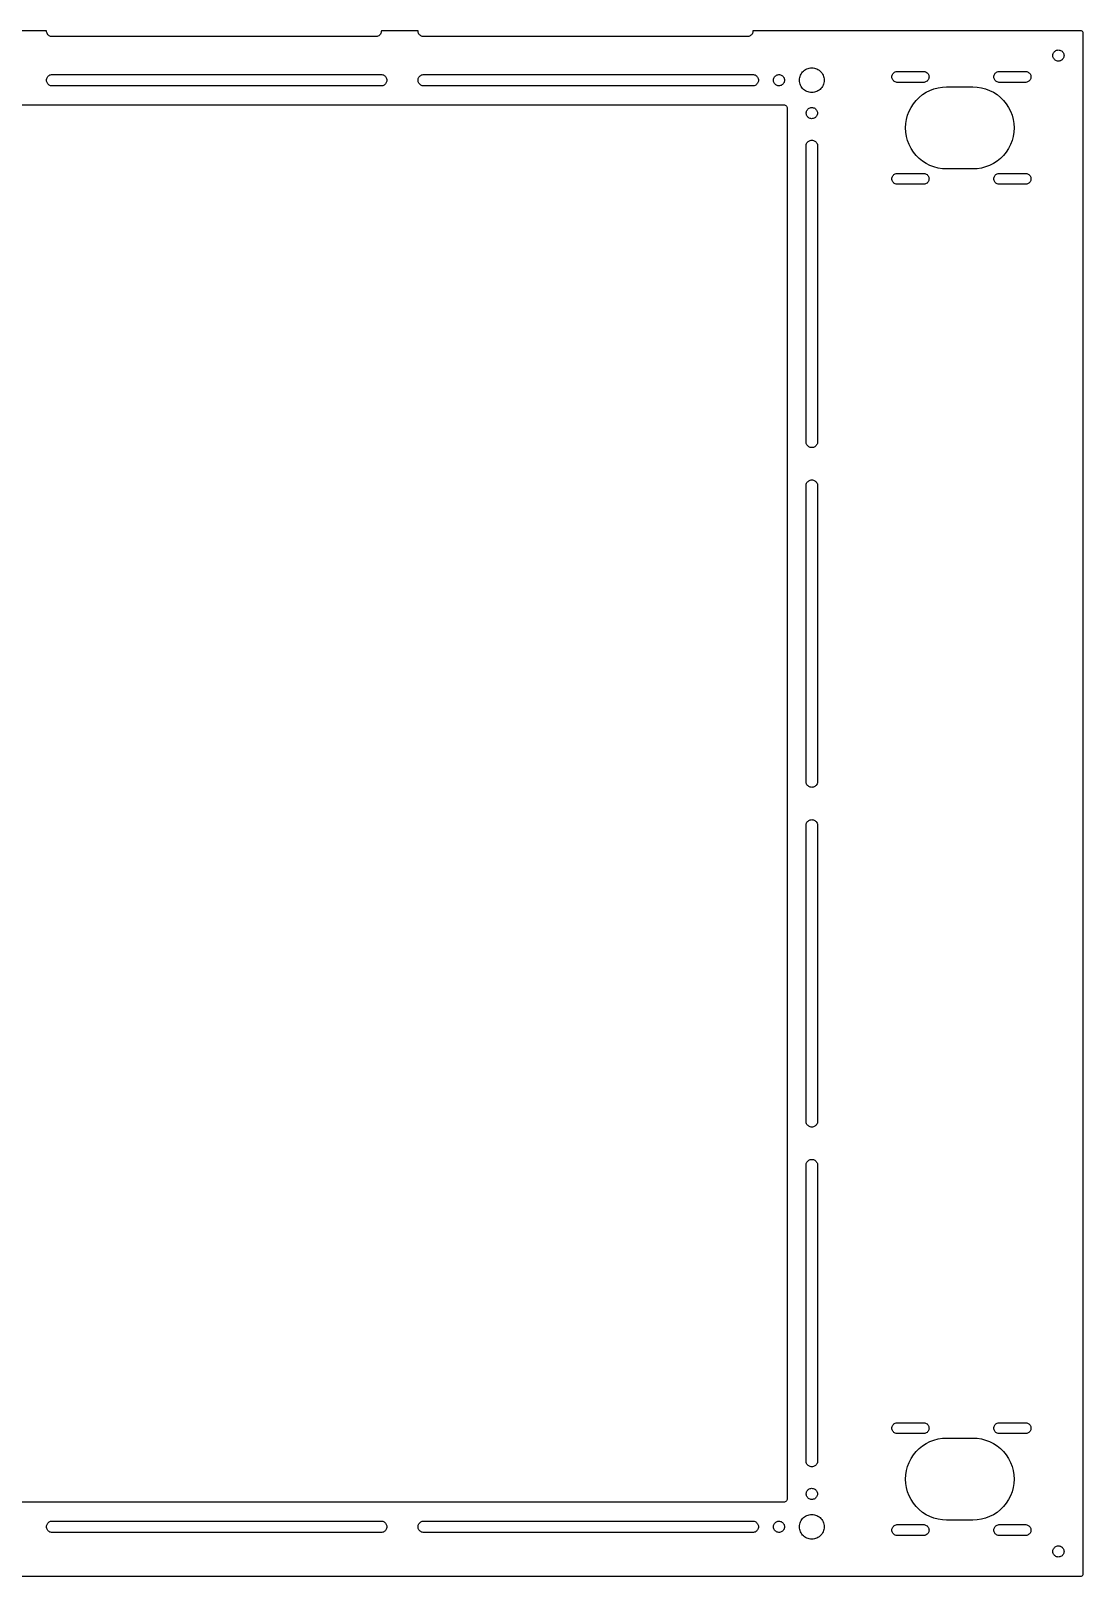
# Model space of a CAD drawing. Header units: metres. Extents: x -320 to 320, y -235 to 235.
# Drawn here: x 0 to 320, y -235 to 235 of the extents above; entities that cross this region are included whole.
import ezdxf

# ---------------------------------------------------------------- set-up
doc = ezdxf.new("R2010")
doc.units = ezdxf.units.M

msp = doc.modelspace()

# ---------------------------------------------------------------- linework, layer by layer
for p, q in [((4.75, 235), (-6.41666, 235)), ((4.76781, 234.751), (4.75, 235)), ((106.583, 235), (106.566, 234.751)), ((117.75, 235), (106.583, 235)), ((117.768, 234.751), (117.75, 235)), ((219.583, 235), (219.566, 234.751)), ((319.5, 235), (219.583, 235)), ((319.691, 234.962), (319.5, 235)), ((4.82088, 234.507), (4.76781, 234.751)), ((4.90814, 234.273), (4.82088, 234.507)), ((5.0278, 234.054), (4.90814, 234.273)), ((5.17743, 233.854), (5.0278, 234.054)), ((5.35399, 233.677), (5.17743, 233.854)), ((5.55386, 233.528), (5.35399, 233.677)), ((5.77301, 233.408), (5.55386, 233.528)), ((6.00696, 233.321), (5.77301, 233.408)), ((6.25095, 233.268), (6.00696, 233.321)), ((6.5, 233.25), (6.25095, 233.268)), ((104.833, 233.25), (6.5, 233.25)), ((105.082, 233.268), (104.833, 233.25)), ((105.326, 233.321), (105.082, 233.268)), ((105.56, 233.408), (105.326, 233.321)), ((105.779, 233.528), (105.56, 233.408)), ((105.979, 233.677), (105.779, 233.528)), ((106.156, 233.854), (105.979, 233.677)), ((106.306, 234.054), (106.156, 233.854)), ((106.425, 234.273), (106.306, 234.054)), ((106.512, 234.507), (106.425, 234.273)), ((106.566, 234.751), (106.512, 234.507)), ((117.821, 234.507), (117.768, 234.751)), ((117.908, 234.273), (117.821, 234.507)), ((118.028, 234.054), (117.908, 234.273)), ((118.177, 233.854), (118.028, 234.054)), ((118.354, 233.677), (118.177, 233.854)), ((118.554, 233.528), (118.354, 233.677)), ((118.773, 233.408), (118.554, 233.528)), ((119.007, 233.321), (118.773, 233.408)), ((119.251, 233.268), (119.007, 233.321)), ((119.5, 233.25), (119.251, 233.268)), ((217.833, 233.25), (119.5, 233.25)), ((218.082, 233.268), (217.833, 233.25)), ((218.326, 233.321), (218.082, 233.268)), ((218.56, 233.408), (218.326, 233.321)), ((218.779, 233.528), (218.56, 233.408)), ((218.979, 233.677), (218.779, 233.528)), ((219.156, 233.854), (218.979, 233.677)), ((219.306, 234.054), (219.156, 233.854)), ((219.425, 234.273), (219.306, 234.054)), ((219.512, 234.507), (219.425, 234.273)), ((219.566, 234.751), (219.512, 234.507)), ((319.854, 234.854), (319.691, 234.962)), ((319.962, 234.691), (319.854, 234.854)), ((320, 234.5), (319.962, 234.691)), ((320, -234.5), (320, 234.5)), ((310.805, 227.624), (310.841, 227.87)), ((310.805, 227.376), (310.805, 227.624)), ((310.841, 227.13), (310.805, 227.376)), ((310.841, 227.87), (310.912, 228.107)), ((310.912, 226.893), (310.841, 227.13)), ((310.912, 228.107), (311.018, 228.332)), ((311.018, 226.668), (310.912, 226.893)), ((311.018, 228.332), (311.154, 228.539)), ((311.154, 226.461), (311.018, 226.668)), ((311.154, 228.539), (311.32, 228.724)), ((311.32, 226.276), (311.154, 226.461)), ((311.32, 228.724), (311.511, 228.883)), ((311.511, 226.117), (311.32, 226.276)), ((311.511, 228.883), (311.723, 229.012)), ((311.723, 225.988), (311.511, 226.117)), ((311.723, 229.012), (311.951, 229.109)), ((311.951, 225.891), (311.723, 225.988)), ((311.951, 229.109), (312.191, 229.172)), ((312.191, 225.828), (311.951, 225.891)), ((312.191, 229.172), (312.438, 229.199)), ((312.438, 225.801), (312.191, 225.828)), ((312.438, 229.199), (312.686, 229.19)), ((312.686, 225.81), (312.438, 225.801)), ((312.686, 229.19), (312.93, 229.145)), ((312.93, 225.855), (312.686, 225.81)), ((312.93, 229.145), (313.165, 229.065)), ((313.165, 225.935), (312.93, 225.855)), ((313.165, 229.065), (313.386, 228.951)), ((313.386, 226.049), (313.165, 225.935)), ((313.386, 228.951), (313.587, 228.807)), ((313.587, 226.193), (313.386, 226.049)), ((313.587, 228.807), (313.766, 228.634)), ((313.766, 226.366), (313.587, 226.193)), ((313.766, 228.634), (313.918, 228.438)), ((313.918, 226.562), (313.766, 226.366)), ((313.918, 228.438), (314.039, 228.222)), ((314.039, 226.778), (313.918, 226.562)), ((314.039, 228.222), (314.128, 227.99)), ((314.128, 227.01), (314.039, 226.778)), ((314.128, 227.99), (314.182, 227.748)), ((314.182, 227.252), (314.128, 227.01)), ((314.182, 227.748), (314.2, 227.5)), ((314.2, 227.5), (314.182, 227.252)), ((4.90814, 220.727), (5.0278, 220.946)), ((5.0278, 220.946), (5.17743, 221.146)), ((5.17743, 221.146), (5.35399, 221.323)), ((5.35399, 221.323), (5.55386, 221.472)), ((5.55386, 221.472), (5.77301, 221.592)), ((5.77301, 221.592), (6.00696, 221.679)), ((6.00696, 221.679), (6.25095, 221.732)), ((6.25095, 221.732), (6.5, 221.75)), ((6.5, 221.75), (106.5, 221.75)), ((106.5, 221.75), (106.749, 221.732)), ((106.749, 221.732), (106.993, 221.679)), ((106.993, 221.679), (107.227, 221.592)), ((107.227, 221.592), (107.446, 221.472)), ((107.446, 221.472), (107.646, 221.323)), ((107.646, 221.323), (107.823, 221.146)), ((107.823, 221.146), (107.972, 220.946)), ((107.972, 220.946), (108.092, 220.727)), ((117.908, 220.727), (118.028, 220.946)), ((118.028, 220.946), (118.177, 221.146)), ((118.177, 221.146), (118.354, 221.323)), ((118.354, 221.323), (118.554, 221.472)), ((118.554, 221.472), (118.773, 221.592)), ((118.773, 221.592), (119.007, 221.679)), ((119.007, 221.679), (119.251, 221.732)), ((119.251, 221.732), (119.5, 221.75)), ((119.5, 221.75), (219.5, 221.75)), ((219.5, 221.75), (219.749, 221.732)), ((219.749, 221.732), (219.993, 221.679)), ((219.993, 221.679), (220.227, 221.592)), ((220.227, 221.592), (220.446, 221.472)), ((220.446, 221.472), (220.646, 221.323)), ((220.646, 221.323), (220.823, 221.146)), ((220.823, 221.146), (220.972, 220.946)), ((220.972, 220.946), (221.092, 220.727)), ((226.018, 220.832), (226.154, 221.039)), ((226.154, 221.039), (226.32, 221.224)), ((226.32, 221.224), (226.511, 221.383)), ((226.511, 221.383), (226.723, 221.512)), ((226.723, 221.512), (226.951, 221.609)), ((226.951, 221.609), (227.191, 221.672)), ((227.191, 221.672), (227.438, 221.699)), ((227.438, 221.699), (227.686, 221.69)), ((227.686, 221.69), (227.93, 221.645)), ((227.93, 221.645), (228.165, 221.565)), ((228.165, 221.565), (228.386, 221.451)), ((228.386, 221.451), (228.587, 221.307)), ((228.587, 221.307), (228.766, 221.134)), ((228.766, 221.134), (228.918, 220.938)), ((228.918, 220.938), (229.039, 220.722)), ((233.832, 220.78), (233.934, 221.159)), ((233.934, 221.159), (234.074, 221.525)), ((234.074, 221.525), (234.252, 221.875)), ((234.252, 221.875), (234.466, 222.204)), ((234.466, 222.204), (234.713, 222.509)), ((234.713, 222.509), (234.991, 222.787)), ((234.991, 222.787), (235.296, 223.034)), ((235.296, 223.034), (235.625, 223.248)), ((235.625, 223.248), (235.975, 223.426)), ((235.975, 223.426), (236.341, 223.566)), ((236.341, 223.566), (236.72, 223.668)), ((236.72, 223.668), (237.108, 223.729)), ((237.108, 223.729), (237.5, 223.75)), ((237.5, 223.75), (237.892, 223.729)), ((237.892, 223.729), (238.28, 223.668)), ((238.28, 223.668), (238.659, 223.566)), ((238.659, 223.566), (239.025, 223.426)), ((239.025, 223.426), (239.375, 223.248)), ((239.375, 223.248), (239.704, 223.034)), ((239.704, 223.034), (240.009, 222.787)), ((240.009, 222.787), (240.287, 222.509)), ((240.287, 222.509), (240.534, 222.204)), ((240.534, 222.204), (240.748, 221.875)), ((240.748, 221.875), (240.926, 221.525)), ((240.926, 221.525), (241.066, 221.159)), ((241.066, 221.159), (241.168, 220.78)), ((261.85, 221), (261.868, 221.246)), ((261.868, 220.754), (261.85, 221)), ((261.868, 221.246), (261.923, 221.486)), ((261.923, 221.486), (262.013, 221.716)), ((262.013, 221.716), (262.137, 221.929)), ((262.137, 221.929), (262.29, 222.122)), ((262.29, 222.122), (262.471, 222.29)), ((262.471, 222.29), (262.675, 222.429)), ((262.675, 222.429), (262.897, 222.536)), ((262.897, 222.536), (263.133, 222.609)), ((263.133, 222.609), (263.377, 222.645)), ((263.377, 222.645), (271.623, 222.645)), ((271.623, 222.645), (271.867, 222.609)), ((271.867, 222.609), (272.103, 222.536)), ((272.103, 222.536), (272.325, 222.429)), ((272.325, 222.429), (272.529, 222.29)), ((272.529, 222.29), (272.71, 222.122)), ((272.71, 222.122), (272.863, 221.929)), ((272.863, 221.929), (272.987, 221.716)), ((272.987, 221.716), (273.077, 221.486)), ((273.077, 221.486), (273.132, 221.246)), ((273.132, 221.246), (273.15, 221)), ((273.15, 221), (273.132, 220.754)), ((292.85, 221), (292.868, 221.246)), ((292.868, 220.754), (292.85, 221)), ((292.868, 221.246), (292.923, 221.486)), ((292.923, 221.486), (293.013, 221.716)), ((293.013, 221.716), (293.137, 221.929)), ((293.137, 221.929), (293.29, 222.122)), ((293.29, 222.122), (293.471, 222.29)), ((293.471, 222.29), (293.675, 222.429)), ((293.675, 222.429), (293.897, 222.536)), ((293.897, 222.536), (294.133, 222.609)), ((294.133, 222.609), (294.377, 222.645)), ((294.377, 222.645), (302.623, 222.645)), ((302.623, 222.645), (302.867, 222.609)), ((302.867, 222.609), (303.103, 222.536)), ((303.103, 222.536), (303.325, 222.429)), ((303.325, 222.429), (303.529, 222.29)), ((303.529, 222.29), (303.71, 222.122)), ((303.71, 222.122), (303.863, 221.929)), ((303.863, 221.929), (303.987, 221.716)), ((303.987, 221.716), (304.077, 221.486)), ((304.077, 221.486), (304.132, 221.246)), ((304.132, 221.246), (304.15, 221)), ((304.15, 221), (304.132, 220.754)), ((4.75, 220), (4.76781, 220.249)), ((4.76781, 219.751), (4.75, 220)), ((4.76781, 220.249), (4.82088, 220.493)), ((4.82088, 219.507), (4.76781, 219.751)), ((4.82088, 220.493), (4.90814, 220.727)), ((4.90814, 219.273), (4.82088, 219.507)), ((5.0278, 219.054), (4.90814, 219.273)), ((5.17743, 218.854), (5.0278, 219.054)), ((5.35399, 218.677), (5.17743, 218.854)), ((5.55386, 218.528), (5.35399, 218.677)), ((5.77301, 218.408), (5.55386, 218.528)), ((6.00696, 218.321), (5.77301, 218.408)), ((6.25095, 218.268), (6.00696, 218.321)), ((6.5, 218.25), (6.25095, 218.268)), ((106.5, 218.25), (6.5, 218.25)), ((106.749, 218.268), (106.5, 218.25)), ((106.993, 218.321), (106.749, 218.268)), ((107.227, 218.408), (106.993, 218.321)), ((107.446, 218.528), (107.227, 218.408)), ((107.646, 218.677), (107.446, 218.528)), ((107.823, 218.854), (107.646, 218.677)), ((107.972, 219.054), (107.823, 218.854)), ((108.092, 219.273), (107.972, 219.054)), ((108.092, 220.727), (108.179, 220.493)), ((108.179, 219.507), (108.092, 219.273)), ((108.179, 220.493), (108.232, 220.249)), ((108.232, 219.751), (108.179, 219.507)), ((108.232, 220.249), (108.25, 220)), ((108.25, 220), (108.232, 219.751)), ((117.75, 220), (117.768, 220.249)), ((117.768, 219.751), (117.75, 220)), ((117.768, 220.249), (117.821, 220.493)), ((117.821, 219.507), (117.768, 219.751)), ((117.821, 220.493), (117.908, 220.727)), ((117.908, 219.273), (117.821, 219.507)), ((118.028, 219.054), (117.908, 219.273)), ((118.177, 218.854), (118.028, 219.054)), ((118.354, 218.677), (118.177, 218.854)), ((118.554, 218.528), (118.354, 218.677)), ((118.773, 218.408), (118.554, 218.528)), ((119.007, 218.321), (118.773, 218.408)), ((119.251, 218.268), (119.007, 218.321)), ((119.5, 218.25), (119.251, 218.268)), ((219.5, 218.25), (119.5, 218.25)), ((219.749, 218.268), (219.5, 218.25)), ((219.993, 218.321), (219.749, 218.268)), ((220.227, 218.408), (219.993, 218.321)), ((220.446, 218.528), (220.227, 218.408)), ((220.646, 218.677), (220.446, 218.528)), ((220.823, 218.854), (220.646, 218.677)), ((220.972, 219.054), (220.823, 218.854)), ((221.092, 219.273), (220.972, 219.054)), ((221.092, 220.727), (221.179, 220.493)), ((221.179, 219.507), (221.092, 219.273)), ((221.179, 220.493), (221.232, 220.249)), ((221.232, 219.751), (221.179, 219.507)), ((221.232, 220.249), (221.25, 220)), ((221.25, 220), (221.232, 219.751)), ((225.805, 220.124), (225.841, 220.37)), ((225.805, 219.876), (225.805, 220.124)), ((225.841, 219.63), (225.805, 219.876)), ((225.841, 220.37), (225.912, 220.607)), ((225.912, 219.393), (225.841, 219.63)), ((225.912, 220.607), (226.018, 220.832)), ((226.018, 219.168), (225.912, 219.393)), ((226.154, 218.961), (226.018, 219.168)), ((226.32, 218.776), (226.154, 218.961)), ((226.511, 218.617), (226.32, 218.776)), ((226.723, 218.488), (226.511, 218.617)), ((226.951, 218.391), (226.723, 218.488)), ((227.191, 218.328), (226.951, 218.391)), ((227.438, 218.301), (227.191, 218.328)), ((227.686, 218.31), (227.438, 218.301)), ((227.93, 218.355), (227.686, 218.31)), ((228.165, 218.435), (227.93, 218.355)), ((228.386, 218.549), (228.165, 218.435)), ((228.587, 218.693), (228.386, 218.549)), ((228.766, 218.866), (228.587, 218.693)), ((228.918, 219.062), (228.766, 218.866)), ((229.039, 219.278), (228.918, 219.062)), ((229.039, 220.722), (229.128, 220.49)), ((229.128, 219.51), (229.039, 219.278)), ((229.128, 220.49), (229.182, 220.248)), ((229.182, 219.752), (229.128, 219.51)), ((229.182, 220.248), (229.2, 220)), ((229.2, 220), (229.182, 219.752)), ((233.75, 220), (233.771, 220.392)), ((233.771, 219.608), (233.75, 220)), ((233.771, 220.392), (233.832, 220.78)), ((233.832, 219.22), (233.771, 219.608)), ((233.934, 218.841), (233.832, 219.22)), ((234.074, 218.475), (233.934, 218.841)), ((234.252, 218.125), (234.074, 218.475)), ((234.466, 217.796), (234.252, 218.125)), ((234.713, 217.491), (234.466, 217.796)), ((234.991, 217.213), (234.713, 217.491)), ((235.296, 216.966), (234.991, 217.213)), ((235.625, 216.752), (235.296, 216.966)), ((235.975, 216.574), (235.625, 216.752)), ((236.341, 216.434), (235.975, 216.574)), ((236.72, 216.332), (236.341, 216.434)), ((237.108, 216.271), (236.72, 216.332)), ((237.5, 216.25), (237.108, 216.271)), ((237.892, 216.271), (237.5, 216.25)), ((238.28, 216.332), (237.892, 216.271)), ((238.659, 216.434), (238.28, 216.332)), ((239.025, 216.574), (238.659, 216.434)), ((239.375, 216.752), (239.025, 216.574)), ((239.704, 216.966), (239.375, 216.752)), ((240.009, 217.213), (239.704, 216.966)), ((240.287, 217.491), (240.009, 217.213)), ((240.534, 217.796), (240.287, 217.491)), ((240.748, 218.125), (240.534, 217.796)), ((240.926, 218.475), (240.748, 218.125)), ((241.066, 218.841), (240.926, 218.475)), ((241.168, 219.22), (241.066, 218.841)), ((241.168, 220.78), (241.229, 220.392)), ((241.229, 219.608), (241.168, 219.22)), ((241.229, 220.392), (241.25, 220)), ((241.25, 220), (241.229, 219.608)), ((261.923, 220.514), (261.868, 220.754)), ((262.013, 220.284), (261.923, 220.514)), ((262.137, 220.071), (262.013, 220.284)), ((262.29, 219.878), (262.137, 220.071)), ((262.471, 219.71), (262.29, 219.878)), ((262.675, 219.571), (262.471, 219.71)), ((262.897, 219.464), (262.675, 219.571)), ((263.133, 219.391), (262.897, 219.464)), ((263.377, 219.355), (263.133, 219.391)), ((271.623, 219.355), (263.377, 219.355)), ((271.153, 215.613), (272.25, 216.325)), ((271.867, 219.391), (271.623, 219.355)), ((272.103, 219.464), (271.867, 219.391)), ((272.325, 219.571), (272.103, 219.464)), ((272.25, 216.325), (273.416, 216.919)), ((272.529, 219.71), (272.325, 219.571)), ((272.71, 219.878), (272.529, 219.71)), ((272.863, 220.071), (272.71, 219.878)), ((272.987, 220.284), (272.863, 220.071)), ((273.077, 220.514), (272.987, 220.284)), ((273.132, 220.754), (273.077, 220.514)), ((273.416, 216.919), (274.637, 217.388)), ((274.637, 217.388), (275.901, 217.727)), ((275.901, 217.727), (277.193, 217.932)), ((277.193, 217.932), (278.5, 218)), ((278.5, 218), (286.5, 218)), ((286.5, 218), (287.807, 217.932)), ((287.807, 217.932), (289.099, 217.727)), ((289.099, 217.727), (290.363, 217.388)), ((290.363, 217.388), (291.584, 216.919)), ((291.584, 216.919), (292.75, 216.325)), ((292.75, 216.325), (293.847, 215.613)), ((292.923, 220.514), (292.868, 220.754)), ((293.013, 220.284), (292.923, 220.514)), ((293.137, 220.071), (293.013, 220.284)), ((293.29, 219.878), (293.137, 220.071)), ((293.471, 219.71), (293.29, 219.878)), ((293.675, 219.571), (293.471, 219.71)), ((293.897, 219.464), (293.675, 219.571)), ((294.133, 219.391), (293.897, 219.464)), ((294.377, 219.355), (294.133, 219.391)), ((302.623, 219.355), (294.377, 219.355)), ((302.867, 219.391), (302.623, 219.355)), ((303.103, 219.464), (302.867, 219.391)), ((303.325, 219.571), (303.103, 219.464)), ((303.529, 219.71), (303.325, 219.571)), ((303.71, 219.878), (303.529, 219.71)), ((303.863, 220.071), (303.71, 219.878)), ((303.987, 220.284), (303.863, 220.071)), ((304.077, 220.514), (303.987, 220.284)), ((304.132, 220.754), (304.077, 220.514)), ((-229, 212.5), (229, 212.5)), ((229, 212.5), (229.223, 212.475)), ((229.223, 212.475), (229.434, 212.401)), ((229.434, 212.401), (229.623, 212.282)), ((229.623, 212.282), (229.782, 212.123)), ((229.782, 212.123), (229.901, 211.934)), ((229.901, 211.934), (229.975, 211.723)), ((229.975, 211.723), (230, 211.5)), ((230, 211.5), (230, -211.5)), ((236.511, 211.383), (236.723, 211.512)), ((236.723, 211.512), (236.951, 211.609)), ((236.951, 211.609), (237.191, 211.672)), ((237.191, 211.672), (237.438, 211.699)), ((237.438, 211.699), (237.686, 211.69)), ((237.686, 211.69), (237.93, 211.645)), ((237.93, 211.645), (238.165, 211.565)), ((238.165, 211.565), (238.386, 211.451)), ((267.081, 210.584), (267.675, 211.75)), ((267.675, 211.75), (268.387, 212.847)), ((268.387, 212.847), (269.211, 213.864)), ((269.211, 213.864), (270.136, 214.789)), ((270.136, 214.789), (271.153, 215.613)), ((293.847, 215.613), (294.864, 214.789)), ((294.864, 214.789), (295.789, 213.864)), ((295.789, 213.864), (296.613, 212.847)), ((296.613, 212.847), (297.325, 211.75)), ((297.325, 211.75), (297.919, 210.584)), ((235.805, 210.124), (235.841, 210.37)), ((235.805, 209.876), (235.805, 210.124)), ((235.841, 209.63), (235.805, 209.876)), ((235.841, 210.37), (235.912, 210.607)), ((235.912, 209.393), (235.841, 209.63)), ((235.912, 210.607), (236.018, 210.832)), ((236.018, 209.168), (235.912, 209.393)), ((236.018, 210.832), (236.154, 211.039)), ((236.154, 208.961), (236.018, 209.168)), ((236.154, 211.039), (236.32, 211.224)), ((236.32, 208.776), (236.154, 208.961)), ((236.32, 211.224), (236.511, 211.383)), ((236.511, 208.617), (236.32, 208.776)), ((236.723, 208.488), (236.511, 208.617)), ((236.951, 208.391), (236.723, 208.488)), ((237.191, 208.328), (236.951, 208.391)), ((237.438, 208.301), (237.191, 208.328)), ((237.686, 208.31), (237.438, 208.301)), ((237.93, 208.355), (237.686, 208.31)), ((238.165, 208.435), (237.93, 208.355)), ((238.386, 208.549), (238.165, 208.435)), ((238.386, 211.451), (238.587, 211.307)), ((238.587, 208.693), (238.386, 208.549)), ((238.587, 211.307), (238.766, 211.134)), ((238.766, 208.866), (238.587, 208.693)), ((238.766, 211.134), (238.918, 210.938)), ((238.918, 209.062), (238.766, 208.866)), ((238.918, 210.938), (239.039, 210.722)), ((239.039, 209.278), (238.918, 209.062)), ((239.039, 210.722), (239.128, 210.49)), ((239.128, 209.51), (239.039, 209.278)), ((239.128, 210.49), (239.182, 210.248)), ((239.182, 209.752), (239.128, 209.51)), ((239.182, 210.248), (239.2, 210)), ((239.2, 210), (239.182, 209.752)), ((266, 205.5), (266.068, 206.807)), ((266.068, 206.807), (266.273, 208.099)), ((266.273, 208.099), (266.612, 209.363)), ((266.612, 209.363), (267.081, 210.584)), ((297.919, 210.584), (298.388, 209.363)), ((298.388, 209.363), (298.727, 208.099)), ((298.727, 208.099), (298.932, 206.807)), ((298.932, 206.807), (299, 205.5)), ((266.068, 204.193), (266, 205.5)), ((266.273, 202.901), (266.068, 204.193)), ((266.612, 201.637), (266.273, 202.901)), ((298.727, 202.901), (298.388, 201.637)), ((298.932, 204.193), (298.727, 202.901)), ((299, 205.5), (298.932, 204.193)), ((235.75, 200), (235.768, 200.249)), ((235.75, 110), (235.75, 200)), ((235.768, 200.249), (235.821, 200.493)), ((235.821, 200.493), (235.908, 200.727)), ((235.908, 200.727), (236.028, 200.946)), ((236.028, 200.946), (236.177, 201.146)), ((236.177, 201.146), (236.354, 201.323)), ((236.354, 201.323), (236.554, 201.472)), ((236.554, 201.472), (236.773, 201.592)), ((236.773, 201.592), (237.007, 201.679)), ((237.007, 201.679), (237.251, 201.732)), ((237.251, 201.732), (237.5, 201.75)), ((237.5, 201.75), (237.749, 201.732)), ((237.749, 201.732), (237.993, 201.679)), ((237.993, 201.679), (238.227, 201.592)), ((238.227, 201.592), (238.446, 201.472)), ((238.446, 201.472), (238.646, 201.323)), ((238.646, 201.323), (238.823, 201.146)), ((238.823, 201.146), (238.972, 200.946)), ((238.972, 200.946), (239.092, 200.727)), ((239.092, 200.727), (239.179, 200.493)), ((239.179, 200.493), (239.232, 200.249)), ((239.232, 200.249), (239.25, 200)), ((239.25, 200), (239.25, 110)), ((267.081, 200.416), (266.612, 201.637)), ((267.675, 199.25), (267.081, 200.416)), ((268.387, 198.153), (267.675, 199.25)), ((269.211, 197.136), (268.387, 198.153)), ((296.613, 198.153), (295.789, 197.136)), ((297.325, 199.25), (296.613, 198.153)), ((297.919, 200.416), (297.325, 199.25)), ((298.388, 201.637), (297.919, 200.416)), ((270.136, 196.211), (269.211, 197.136)), ((271.153, 195.387), (270.136, 196.211)), ((272.25, 194.675), (271.153, 195.387)), ((273.416, 194.081), (272.25, 194.675)), ((274.637, 193.612), (273.416, 194.081)), ((275.901, 193.273), (274.637, 193.612)), ((277.193, 193.068), (275.901, 193.273)), ((278.5, 193), (277.193, 193.068)), ((286.5, 193), (278.5, 193)), ((287.807, 193.068), (286.5, 193)), ((289.099, 193.273), (287.807, 193.068)), ((290.363, 193.612), (289.099, 193.273)), ((291.584, 194.081), (290.363, 193.612)), ((292.75, 194.675), (291.584, 194.081)), ((293.847, 195.387), (292.75, 194.675)), ((294.864, 196.211), (293.847, 195.387)), ((295.789, 197.136), (294.864, 196.211)), ((261.85, 190), (261.868, 190.246)), ((261.868, 189.754), (261.85, 190)), ((261.868, 190.246), (261.923, 190.486)), ((261.923, 189.514), (261.868, 189.754)), ((261.923, 190.486), (262.013, 190.716)), ((262.013, 189.284), (261.923, 189.514)), ((262.013, 190.716), (262.137, 190.929)), ((262.137, 189.071), (262.013, 189.284)), ((262.137, 190.929), (262.29, 191.122)), ((262.29, 188.878), (262.137, 189.071)), ((262.29, 191.122), (262.471, 191.29)), ((262.471, 188.71), (262.29, 188.878)), ((262.471, 191.29), (262.675, 191.429)), ((262.675, 188.571), (262.471, 188.71)), ((262.675, 191.429), (262.897, 191.536)), ((262.897, 188.464), (262.675, 188.571)), ((262.897, 191.536), (263.133, 191.609)), ((263.133, 188.391), (262.897, 188.464)), ((263.133, 191.609), (263.377, 191.645)), ((263.377, 188.355), (263.133, 188.391)), ((263.377, 191.645), (271.623, 191.645)), ((271.623, 188.355), (263.377, 188.355)), ((271.623, 191.645), (271.867, 191.609)), ((271.867, 188.391), (271.623, 188.355)), ((271.867, 191.609), (272.103, 191.536)), ((272.103, 188.464), (271.867, 188.391)), ((272.103, 191.536), (272.325, 191.429)), ((272.325, 188.571), (272.103, 188.464)), ((272.325, 191.429), (272.529, 191.29)), ((272.529, 188.71), (272.325, 188.571)), ((272.529, 191.29), (272.71, 191.122)), ((272.71, 188.878), (272.529, 188.71)), ((272.71, 191.122), (272.863, 190.929)), ((272.863, 189.071), (272.71, 188.878)), ((272.863, 190.929), (272.987, 190.716)), ((272.987, 189.284), (272.863, 189.071)), ((272.987, 190.716), (273.077, 190.486)), ((273.077, 189.514), (272.987, 189.284)), ((273.077, 190.486), (273.132, 190.246)), ((273.132, 189.754), (273.077, 189.514)), ((273.132, 190.246), (273.15, 190)), ((273.15, 190), (273.132, 189.754)), ((292.85, 190), (292.868, 190.246)), ((292.868, 189.754), (292.85, 190)), ((292.868, 190.246), (292.923, 190.486)), ((292.923, 189.514), (292.868, 189.754)), ((292.923, 190.486), (293.013, 190.716)), ((293.013, 189.284), (292.923, 189.514)), ((293.013, 190.716), (293.137, 190.929)), ((293.137, 189.071), (293.013, 189.284)), ((293.137, 190.929), (293.29, 191.122)), ((293.29, 188.878), (293.137, 189.071)), ((293.29, 191.122), (293.471, 191.29)), ((293.471, 188.71), (293.29, 188.878)), ((293.471, 191.29), (293.675, 191.429)), ((293.675, 188.571), (293.471, 188.71)), ((293.675, 191.429), (293.897, 191.536)), ((293.897, 188.464), (293.675, 188.571)), ((293.897, 191.536), (294.133, 191.609)), ((294.133, 188.391), (293.897, 188.464)), ((294.133, 191.609), (294.377, 191.645)), ((294.377, 188.355), (294.133, 188.391)), ((294.377, 191.645), (302.623, 191.645)), ((302.623, 188.355), (294.377, 188.355)), ((302.623, 191.645), (302.867, 191.609)), ((302.867, 188.391), (302.623, 188.355)), ((302.867, 191.609), (303.103, 191.536)), ((303.103, 188.464), (302.867, 188.391)), ((303.103, 191.536), (303.325, 191.429)), ((303.325, 188.571), (303.103, 188.464)), ((303.325, 191.429), (303.529, 191.29)), ((303.529, 188.71), (303.325, 188.571)), ((303.529, 191.29), (303.71, 191.122)), ((303.71, 188.878), (303.529, 188.71)), ((303.71, 191.122), (303.863, 190.929)), ((303.863, 189.071), (303.71, 188.878)), ((303.863, 190.929), (303.987, 190.716)), ((303.987, 189.284), (303.863, 189.071)), ((303.987, 190.716), (304.077, 190.486)), ((304.077, 189.514), (303.987, 189.284)), ((304.077, 190.486), (304.132, 190.246)), ((304.132, 189.754), (304.077, 189.514)), ((304.132, 190.246), (304.15, 190)), ((304.15, 190), (304.132, 189.754)), ((235.768, 109.751), (235.75, 110)), ((235.821, 109.507), (235.768, 109.751)), ((235.908, 109.273), (235.821, 109.507)), ((236.028, 109.054), (235.908, 109.273)), ((236.177, 108.854), (236.028, 109.054)), ((236.354, 108.677), (236.177, 108.854)), ((236.554, 108.528), (236.354, 108.677)), ((236.773, 108.408), (236.554, 108.528)), ((237.007, 108.321), (236.773, 108.408)), ((237.251, 108.268), (237.007, 108.321)), ((237.5, 108.25), (237.251, 108.268)), ((237.749, 108.268), (237.5, 108.25)), ((237.993, 108.321), (237.749, 108.268)), ((238.227, 108.408), (237.993, 108.321)), ((238.446, 108.528), (238.227, 108.408)), ((238.646, 108.677), (238.446, 108.528)), ((238.823, 108.854), (238.646, 108.677)), ((238.972, 109.054), (238.823, 108.854)), ((239.092, 109.273), (238.972, 109.054)), ((239.179, 109.507), (239.092, 109.273)), ((239.232, 109.751), (239.179, 109.507)), ((239.25, 110), (239.232, 109.751)), ((235.75, 96.6667), (235.768, 96.9157)), ((235.75, 6.66666), (235.75, 96.6667)), ((235.768, 96.9157), (235.821, 97.1597)), ((235.821, 97.1597), (235.908, 97.3936)), ((235.908, 97.3936), (236.028, 97.6128)), ((236.028, 97.6128), (236.177, 97.8127)), ((236.177, 97.8127), (236.354, 97.9892)), ((236.354, 97.9892), (236.554, 98.1389)), ((236.554, 98.1389), (236.773, 98.2585)), ((236.773, 98.2585), (237.007, 98.3458)), ((237.007, 98.3458), (237.251, 98.3988)), ((237.251, 98.3988), (237.5, 98.4167)), ((237.5, 98.4167), (237.749, 98.3988)), ((237.749, 98.3988), (237.993, 98.3458)), ((237.993, 98.3458), (238.227, 98.2585)), ((238.227, 98.2585), (238.446, 98.1389)), ((238.446, 98.1389), (238.646, 97.9892)), ((238.646, 97.9892), (238.823, 97.8127)), ((238.823, 97.8127), (238.972, 97.6128)), ((238.972, 97.6128), (239.092, 97.3936)), ((239.092, 97.3936), (239.179, 97.1597)), ((239.179, 97.1597), (239.232, 96.9157)), ((239.232, 96.9157), (239.25, 96.6667)), ((239.25, 96.6667), (239.25, 6.66666)), ((235.768, 6.4176), (235.75, 6.66666)), ((235.821, 6.17363), (235.768, 6.4176)), ((235.908, 5.93968), (235.821, 6.17363)), ((236.028, 5.72054), (235.908, 5.93968)), ((236.177, 5.52065), (236.028, 5.72054)), ((236.354, 5.3441), (236.177, 5.52065)), ((236.554, 5.19446), (236.354, 5.3441)), ((236.773, 5.0748), (236.554, 5.19446)), ((237.007, 4.98755), (236.773, 5.0748)), ((237.251, 4.93448), (237.007, 4.98755)), ((237.5, 4.91666), (237.251, 4.93448)), ((237.749, 4.93448), (237.5, 4.91666)), ((237.993, 4.98755), (237.749, 4.93448)), ((238.227, 5.0748), (237.993, 4.98755)), ((238.446, 5.19446), (238.227, 5.0748)), ((238.646, 5.3441), (238.446, 5.19446)), ((238.823, 5.52065), (238.646, 5.3441)), ((238.972, 5.72054), (238.823, 5.52065)), ((239.092, 5.93968), (238.972, 5.72054)), ((239.179, 6.17363), (239.092, 5.93968)), ((239.232, 6.4176), (239.179, 6.17363)), ((239.25, 6.66666), (239.232, 6.4176)), ((235.75, -6.66666), (235.768, -6.4176)), ((235.75, -96.6667), (235.75, -6.66666)), ((235.768, -6.4176), (235.821, -6.17363)), ((235.821, -6.17363), (235.908, -5.93968)), ((235.908, -5.93968), (236.028, -5.72054)), ((236.028, -5.72054), (236.177, -5.52065)), ((236.177, -5.52065), (236.354, -5.3441)), ((236.354, -5.3441), (236.554, -5.19446)), ((236.554, -5.19446), (236.773, -5.0748)), ((236.773, -5.0748), (237.007, -4.98755)), ((237.007, -4.98755), (237.251, -4.93448)), ((237.251, -4.93448), (237.5, -4.91666)), ((237.5, -4.91666), (237.749, -4.93448)), ((237.749, -4.93448), (237.993, -4.98755)), ((237.993, -4.98755), (238.227, -5.0748)), ((238.227, -5.0748), (238.446, -5.19446)), ((238.446, -5.19446), (238.646, -5.3441)), ((238.646, -5.3441), (238.823, -5.52065)), ((238.823, -5.52065), (238.972, -5.72054)), ((238.972, -5.72054), (239.092, -5.93968)), ((239.092, -5.93968), (239.179, -6.17363)), ((239.179, -6.17363), (239.232, -6.4176)), ((239.232, -6.4176), (239.25, -6.66666)), ((239.25, -6.66666), (239.25, -96.6667)), ((235.768, -96.9157), (235.75, -96.6667)), ((235.821, -97.1597), (235.768, -96.9157)), ((235.908, -97.3936), (235.821, -97.1597)), ((236.028, -97.6128), (235.908, -97.3936)), ((236.177, -97.8127), (236.028, -97.6128)), ((236.354, -97.9892), (236.177, -97.8127)), ((236.554, -98.1389), (236.354, -97.9892)), ((236.773, -98.2585), (236.554, -98.1389)), ((237.007, -98.3458), (236.773, -98.2585)), ((237.251, -98.3988), (237.007, -98.3458)), ((237.5, -98.4167), (237.251, -98.3988)), ((237.749, -98.3988), (237.5, -98.4167)), ((237.993, -98.3458), (237.749, -98.3988)), ((238.227, -98.2585), (237.993, -98.3458)), ((238.446, -98.1389), (238.227, -98.2585)), ((238.646, -97.9892), (238.446, -98.1389)), ((238.823, -97.8127), (238.646, -97.9892)), ((238.972, -97.6128), (238.823, -97.8127)), ((239.092, -97.3936), (238.972, -97.6128)), ((239.179, -97.1597), (239.092, -97.3936)), ((239.232, -96.9157), (239.179, -97.1597)), ((239.25, -96.6667), (239.232, -96.9157)), ((235.75, -110), (235.768, -109.751)), ((235.75, -200), (235.75, -110)), ((235.768, -109.751), (235.821, -109.507)), ((235.821, -109.507), (235.908, -109.273)), ((235.908, -109.273), (236.028, -109.054)), ((236.028, -109.054), (236.177, -108.854)), ((236.177, -108.854), (236.354, -108.677)), ((236.354, -108.677), (236.554, -108.528)), ((236.554, -108.528), (236.773, -108.408)), ((236.773, -108.408), (237.007, -108.321)), ((237.007, -108.321), (237.251, -108.268)), ((237.251, -108.268), (237.5, -108.25)), ((237.5, -108.25), (237.749, -108.268)), ((237.749, -108.268), (237.993, -108.321)), ((237.993, -108.321), (238.227, -108.408)), ((238.227, -108.408), (238.446, -108.528)), ((238.446, -108.528), (238.646, -108.677)), ((238.646, -108.677), (238.823, -108.854)), ((238.823, -108.854), (238.972, -109.054)), ((238.972, -109.054), (239.092, -109.273)), ((239.092, -109.273), (239.179, -109.507)), ((239.179, -109.507), (239.232, -109.751)), ((239.232, -109.751), (239.25, -110)), ((239.25, -110), (239.25, -200)), ((261.85, -190), (261.868, -189.754)), ((261.868, -190.246), (261.85, -190)), ((261.868, -189.754), (261.923, -189.514)), ((261.923, -190.486), (261.868, -190.246)), ((261.923, -189.514), (262.013, -189.284)), ((262.013, -190.716), (261.923, -190.486)), ((262.013, -189.284), (262.137, -189.071)), ((262.137, -190.929), (262.013, -190.716)), ((262.137, -189.071), (262.29, -188.878)), ((262.29, -191.122), (262.137, -190.929)), ((262.29, -188.878), (262.471, -188.71)), ((262.471, -191.29), (262.29, -191.122)), ((262.471, -188.71), (262.675, -188.571)), ((262.675, -191.429), (262.471, -191.29)), ((262.675, -188.571), (262.897, -188.464)), ((262.897, -191.536), (262.675, -191.429)), ((262.897, -188.464), (263.133, -188.391)), ((263.133, -191.609), (262.897, -191.536)), ((263.133, -188.391), (263.377, -188.355)), ((263.377, -191.645), (263.133, -191.609)), ((263.377, -188.355), (271.623, -188.355)), ((271.623, -191.645), (263.377, -191.645)), ((271.623, -188.355), (271.867, -188.391)), ((271.867, -191.609), (271.623, -191.645)), ((271.867, -188.391), (272.103, -188.464)), ((272.103, -191.536), (271.867, -191.609)), ((272.103, -188.464), (272.325, -188.571)), ((272.325, -191.429), (272.103, -191.536)), ((272.325, -188.571), (272.529, -188.71)), ((272.529, -191.29), (272.325, -191.429)), ((272.529, -188.71), (272.71, -188.878)), ((272.71, -191.122), (272.529, -191.29)), ((272.71, -188.878), (272.863, -189.071)), ((272.863, -190.929), (272.71, -191.122)), ((272.863, -189.071), (272.987, -189.284)), ((272.987, -190.716), (272.863, -190.929)), ((272.987, -189.284), (273.077, -189.514)), ((273.077, -190.486), (272.987, -190.716)), ((273.077, -189.514), (273.132, -189.754)), ((273.132, -190.246), (273.077, -190.486)), ((273.132, -189.754), (273.15, -190)), ((273.15, -190), (273.132, -190.246)), ((292.85, -190), (292.868, -189.754)), ((292.868, -190.246), (292.85, -190)), ((292.868, -189.754), (292.923, -189.514)), ((292.923, -190.486), (292.868, -190.246)), ((292.923, -189.514), (293.013, -189.284)), ((293.013, -190.716), (292.923, -190.486)), ((293.013, -189.284), (293.137, -189.071)), ((293.137, -190.929), (293.013, -190.716)), ((293.137, -189.071), (293.29, -188.878)), ((293.29, -191.122), (293.137, -190.929)), ((293.29, -188.878), (293.471, -188.71)), ((293.471, -191.29), (293.29, -191.122)), ((293.471, -188.71), (293.675, -188.571)), ((293.675, -191.429), (293.471, -191.29)), ((293.675, -188.571), (293.897, -188.464)), ((293.897, -191.536), (293.675, -191.429)), ((293.897, -188.464), (294.133, -188.391)), ((294.133, -191.609), (293.897, -191.536)), ((294.133, -188.391), (294.377, -188.355)), ((294.377, -191.645), (294.133, -191.609)), ((294.377, -188.355), (302.623, -188.355)), ((302.623, -191.645), (294.377, -191.645)), ((302.623, -188.355), (302.867, -188.391)), ((302.867, -191.609), (302.623, -191.645)), ((302.867, -188.391), (303.103, -188.464)), ((303.103, -191.536), (302.867, -191.609)), ((303.103, -188.464), (303.325, -188.571)), ((303.325, -191.429), (303.103, -191.536)), ((303.325, -188.571), (303.529, -188.71)), ((303.529, -191.29), (303.325, -191.429)), ((303.529, -188.71), (303.71, -188.878)), ((303.71, -191.122), (303.529, -191.29)), ((303.71, -188.878), (303.863, -189.071)), ((303.863, -190.929), (303.71, -191.122)), ((303.863, -189.071), (303.987, -189.284)), ((303.987, -190.716), (303.863, -190.929)), ((303.987, -189.284), (304.077, -189.514)), ((304.077, -190.486), (303.987, -190.716)), ((304.077, -189.514), (304.132, -189.754)), ((304.132, -190.246), (304.077, -190.486)), ((304.132, -189.754), (304.15, -190)), ((304.15, -190), (304.132, -190.246)), ((268.387, -198.153), (269.211, -197.136)), ((269.211, -197.136), (270.136, -196.211)), ((270.136, -196.211), (271.153, -195.387)), ((271.153, -195.387), (272.25, -194.675)), ((272.25, -194.675), (273.416, -194.081)), ((273.416, -194.081), (274.637, -193.612)), ((274.637, -193.612), (275.901, -193.273)), ((275.901, -193.273), (277.193, -193.068)), ((277.193, -193.068), (278.5, -193)), ((278.5, -193), (286.5, -193)), ((286.5, -193), (287.807, -193.068)), ((287.807, -193.068), (289.099, -193.273)), ((289.099, -193.273), (290.363, -193.612)), ((290.363, -193.612), (291.584, -194.081)), ((291.584, -194.081), (292.75, -194.675)), ((292.75, -194.675), (293.847, -195.387)), ((293.847, -195.387), (294.864, -196.211)), ((294.864, -196.211), (295.789, -197.136)), ((295.789, -197.136), (296.613, -198.153)), ((235.768, -200.249), (235.75, -200)), ((235.821, -200.493), (235.768, -200.249)), ((235.908, -200.727), (235.821, -200.493)), ((236.028, -200.946), (235.908, -200.727)), ((236.177, -201.146), (236.028, -200.946)), ((236.354, -201.323), (236.177, -201.146)), ((236.554, -201.472), (236.354, -201.323)), ((236.773, -201.592), (236.554, -201.472)), ((237.007, -201.679), (236.773, -201.592)), ((237.251, -201.732), (237.007, -201.679)), ((237.5, -201.75), (237.251, -201.732)), ((237.749, -201.732), (237.5, -201.75)), ((237.993, -201.679), (237.749, -201.732)), ((238.227, -201.592), (237.993, -201.679)), ((238.446, -201.472), (238.227, -201.592)), ((238.646, -201.323), (238.446, -201.472)), ((238.823, -201.146), (238.646, -201.323)), ((238.972, -200.946), (238.823, -201.146)), ((239.092, -200.727), (238.972, -200.946)), ((239.179, -200.493), (239.092, -200.727)), ((239.232, -200.249), (239.179, -200.493)), ((239.25, -200), (239.232, -200.249)), ((266.273, -202.901), (266.612, -201.637)), ((266.612, -201.637), (267.081, -200.416)), ((267.081, -200.416), (267.675, -199.25)), ((267.675, -199.25), (268.387, -198.153)), ((296.613, -198.153), (297.325, -199.25)), ((297.325, -199.25), (297.919, -200.416)), ((297.919, -200.416), (298.388, -201.637)), ((298.388, -201.637), (298.727, -202.901)), ((266, -205.5), (266.068, -204.193)), ((266.068, -206.807), (266, -205.5)), ((266.068, -204.193), (266.273, -202.901)), ((298.727, -202.901), (298.932, -204.193)), ((298.932, -204.193), (299, -205.5)), ((299, -205.5), (298.932, -206.807)), ((230, -211.5), (229.975, -211.723)), ((235.805, -209.876), (235.841, -209.63)), ((235.805, -210.124), (235.805, -209.876)), ((235.841, -210.37), (235.805, -210.124)), ((235.841, -209.63), (235.912, -209.393)), ((235.912, -210.607), (235.841, -210.37)), ((235.912, -209.393), (236.018, -209.168)), ((236.018, -210.832), (235.912, -210.607)), ((236.018, -209.168), (236.154, -208.961)), ((236.154, -211.039), (236.018, -210.832)), ((236.154, -208.961), (236.32, -208.776)), ((236.32, -211.224), (236.154, -211.039)), ((236.32, -208.776), (236.511, -208.617)), ((236.511, -211.383), (236.32, -211.224)), ((236.511, -208.617), (236.723, -208.488)), ((236.723, -211.512), (236.511, -211.383)), ((236.723, -208.488), (236.951, -208.391)), ((236.951, -208.391), (237.191, -208.328)), ((237.191, -208.328), (237.438, -208.301)), ((237.438, -208.301), (237.686, -208.31)), ((237.686, -208.31), (237.93, -208.355)), ((237.93, -208.355), (238.165, -208.435)), ((238.165, -208.435), (238.386, -208.549)), ((238.386, -211.451), (238.165, -211.565)), ((238.386, -208.549), (238.587, -208.693)), ((238.587, -211.307), (238.386, -211.451)), ((238.587, -208.693), (238.766, -208.866)), ((238.766, -211.134), (238.587, -211.307)), ((238.766, -208.866), (238.918, -209.062)), ((238.918, -210.938), (238.766, -211.134)), ((238.918, -209.062), (239.039, -209.278)), ((239.039, -210.722), (238.918, -210.938)), ((239.039, -209.278), (239.128, -209.51)), ((239.128, -210.49), (239.039, -210.722)), ((239.128, -209.51), (239.182, -209.752)), ((239.182, -210.248), (239.128, -210.49)), ((239.182, -209.752), (239.2, -210)), ((239.2, -210), (239.182, -210.248)), ((266.273, -208.099), (266.068, -206.807)), ((266.612, -209.363), (266.273, -208.099)), ((267.081, -210.584), (266.612, -209.363)), ((267.675, -211.75), (267.081, -210.584)), ((297.919, -210.584), (297.325, -211.75)), ((298.388, -209.363), (297.919, -210.584)), ((298.727, -208.099), (298.388, -209.363)), ((298.932, -206.807), (298.727, -208.099)), ((229, -212.5), (-229, -212.5)), ((229.223, -212.475), (229, -212.5)), ((229.434, -212.401), (229.223, -212.475)), ((229.623, -212.282), (229.434, -212.401)), ((229.782, -212.123), (229.623, -212.282)), ((229.901, -211.934), (229.782, -212.123)), ((229.975, -211.723), (229.901, -211.934)), ((236.951, -211.609), (236.723, -211.512)), ((237.191, -211.672), (236.951, -211.609)), ((237.438, -211.699), (237.191, -211.672)), ((237.686, -211.69), (237.438, -211.699)), ((237.93, -211.645), (237.686, -211.69)), ((238.165, -211.565), (237.93, -211.645)), ((268.387, -212.847), (267.675, -211.75)), ((269.211, -213.864), (268.387, -212.847)), ((270.136, -214.789), (269.211, -213.864)), ((271.153, -215.613), (270.136, -214.789)), ((272.25, -216.325), (271.153, -215.613)), ((293.847, -215.613), (292.75, -216.325)), ((294.864, -214.789), (293.847, -215.613)), ((295.789, -213.864), (294.864, -214.789)), ((296.613, -212.847), (295.789, -213.864)), ((297.325, -211.75), (296.613, -212.847)), ((4.75, -220), (4.76781, -219.751)), ((4.76781, -220.249), (4.75, -220)), ((4.76781, -219.751), (4.82088, -219.507)), ((4.82088, -220.493), (4.76781, -220.249)), ((4.82088, -219.507), (4.90814, -219.273)), ((4.90814, -220.727), (4.82088, -220.493)), ((4.90814, -219.273), (5.0278, -219.054)), ((5.0278, -220.946), (4.90814, -220.727)), ((5.0278, -219.054), (5.17743, -218.854)), ((5.17743, -218.854), (5.35399, -218.677)), ((5.35399, -218.677), (5.55386, -218.528)), ((5.55386, -218.528), (5.77301, -218.408)), ((5.77301, -218.408), (6.00696, -218.321)), ((6.00696, -218.321), (6.25095, -218.268)), ((6.25095, -218.268), (6.5, -218.25)), ((6.5, -218.25), (106.5, -218.25)), ((106.5, -218.25), (106.749, -218.268)), ((106.749, -218.268), (106.993, -218.321)), ((106.993, -218.321), (107.227, -218.408)), ((107.227, -218.408), (107.446, -218.528)), ((107.446, -218.528), (107.646, -218.677)), ((107.646, -218.677), (107.823, -218.854)), ((107.823, -218.854), (107.972, -219.054)), ((107.972, -219.054), (108.092, -219.273)), ((108.092, -220.727), (107.972, -220.946)), ((108.092, -219.273), (108.179, -219.507)), ((108.179, -220.493), (108.092, -220.727)), ((108.179, -219.507), (108.232, -219.751)), ((108.232, -220.249), (108.179, -220.493)), ((108.232, -219.751), (108.25, -220)), ((108.25, -220), (108.232, -220.249)), ((117.75, -220), (117.768, -219.751)), ((117.768, -220.249), (117.75, -220)), ((117.768, -219.751), (117.821, -219.507)), ((117.821, -220.493), (117.768, -220.249)), ((117.821, -219.507), (117.908, -219.273)), ((117.908, -220.727), (117.821, -220.493)), ((117.908, -219.273), (118.028, -219.054)), ((118.028, -220.946), (117.908, -220.727)), ((118.028, -219.054), (118.177, -218.854)), ((118.177, -218.854), (118.354, -218.677)), ((118.354, -218.677), (118.554, -218.528)), ((118.554, -218.528), (118.773, -218.408)), ((118.773, -218.408), (119.007, -218.321)), ((119.007, -218.321), (119.251, -218.268)), ((119.251, -218.268), (119.5, -218.25)), ((119.5, -218.25), (219.5, -218.25)), ((219.5, -218.25), (219.749, -218.268)), ((219.749, -218.268), (219.993, -218.321)), ((219.993, -218.321), (220.227, -218.408)), ((220.227, -218.408), (220.446, -218.528)), ((220.446, -218.528), (220.646, -218.677)), ((220.646, -218.677), (220.823, -218.854)), ((220.823, -218.854), (220.972, -219.054)), ((220.972, -219.054), (221.092, -219.273)), ((221.092, -220.727), (220.972, -220.946)), ((221.092, -219.273), (221.179, -219.507)), ((221.179, -220.493), (221.092, -220.727)), ((221.179, -219.507), (221.232, -219.751)), ((221.232, -220.249), (221.179, -220.493)), ((221.232, -219.751), (221.25, -220)), ((221.25, -220), (221.232, -220.249)), ((225.805, -219.876), (225.841, -219.63)), ((225.805, -220.124), (225.805, -219.876)), ((225.841, -220.37), (225.805, -220.124)), ((225.841, -219.63), (225.912, -219.393)), ((225.912, -220.607), (225.841, -220.37)), ((225.912, -219.393), (226.018, -219.168)), ((226.018, -220.832), (225.912, -220.607)), ((226.018, -219.168), (226.154, -218.961)), ((226.154, -221.039), (226.018, -220.832)), ((226.154, -218.961), (226.32, -218.776)), ((226.32, -218.776), (226.511, -218.617)), ((226.511, -218.617), (226.723, -218.488)), ((226.723, -218.488), (226.951, -218.391)), ((226.951, -218.391), (227.191, -218.328)), ((227.191, -218.328), (227.438, -218.301)), ((227.438, -218.301), (227.686, -218.31)), ((227.686, -218.31), (227.93, -218.355)), ((227.93, -218.355), (228.165, -218.435)), ((228.165, -218.435), (228.386, -218.549)), ((228.386, -218.549), (228.587, -218.693)), ((228.587, -218.693), (228.766, -218.866)), ((228.766, -218.866), (228.918, -219.062)), ((228.918, -219.062), (229.039, -219.278)), ((229.039, -220.722), (228.918, -220.938)), ((229.039, -219.278), (229.128, -219.51)), ((229.128, -220.49), (229.039, -220.722)), ((229.128, -219.51), (229.182, -219.752)), ((229.182, -220.248), (229.128, -220.49)), ((229.182, -219.752), (229.2, -220)), ((229.2, -220), (229.182, -220.248)), ((233.75, -220), (233.771, -219.608)), ((233.771, -220.392), (233.75, -220)), ((233.771, -219.608), (233.832, -219.22)), ((233.832, -220.78), (233.771, -220.392)), ((233.832, -219.22), (233.934, -218.841)), ((233.934, -221.159), (233.832, -220.78)), ((233.934, -218.841), (234.074, -218.475)), ((234.074, -218.475), (234.252, -218.125)), ((234.252, -218.125), (234.466, -217.796)), ((234.466, -217.796), (234.713, -217.491)), ((234.713, -217.491), (234.991, -217.213)), ((234.991, -217.213), (235.296, -216.966)), ((235.296, -216.966), (235.625, -216.752)), ((235.625, -216.752), (235.975, -216.574)), ((235.975, -216.574), (236.341, -216.434)), ((236.341, -216.434), (236.72, -216.332)), ((236.72, -216.332), (237.108, -216.271)), ((237.108, -216.271), (237.5, -216.25)), ((237.5, -216.25), (237.892, -216.271)), ((237.892, -216.271), (238.28, -216.332)), ((238.28, -216.332), (238.659, -216.434)), ((238.659, -216.434), (239.025, -216.574)), ((239.025, -216.574), (239.375, -216.752)), ((239.375, -216.752), (239.704, -216.966)), ((239.704, -216.966), (240.009, -217.213)), ((240.009, -217.213), (240.287, -217.491)), ((240.287, -217.491), (240.534, -217.796)), ((240.534, -217.796), (240.748, -218.125)), ((240.748, -218.125), (240.926, -218.475)), ((240.926, -218.475), (241.066, -218.841)), ((241.066, -218.841), (241.168, -219.22)), ((241.168, -220.78), (241.066, -221.159)), ((241.168, -219.22), (241.229, -219.608)), ((241.229, -220.392), (241.168, -220.78)), ((241.229, -219.608), (241.25, -220)), ((241.25, -220), (241.229, -220.392)), ((261.85, -221), (261.868, -220.754)), ((261.868, -220.754), (261.923, -220.514)), ((261.923, -220.514), (262.013, -220.284)), ((262.013, -220.284), (262.137, -220.071)), ((262.137, -220.071), (262.29, -219.878)), ((262.29, -219.878), (262.471, -219.71)), ((262.471, -219.71), (262.675, -219.571)), ((262.675, -219.571), (262.897, -219.464)), ((262.897, -219.464), (263.133, -219.391)), ((263.133, -219.391), (263.377, -219.355)), ((263.377, -219.355), (271.623, -219.355)), ((271.623, -219.355), (271.867, -219.391)), ((271.867, -219.391), (272.103, -219.464)), ((272.103, -219.464), (272.325, -219.571)), ((273.416, -216.919), (272.25, -216.325)), ((272.325, -219.571), (272.529, -219.71)), ((272.529, -219.71), (272.71, -219.878)), ((272.71, -219.878), (272.863, -220.071)), ((272.863, -220.071), (272.987, -220.284)), ((272.987, -220.284), (273.077, -220.514)), ((273.077, -220.514), (273.132, -220.754)), ((273.132, -220.754), (273.15, -221)), ((274.637, -217.388), (273.416, -216.919)), ((275.901, -217.727), (274.637, -217.388)), ((277.193, -217.932), (275.901, -217.727)), ((278.5, -218), (277.193, -217.932)), ((286.5, -218), (278.5, -218)), ((287.807, -217.932), (286.5, -218)), ((289.099, -217.727), (287.807, -217.932)), ((290.363, -217.388), (289.099, -217.727)), ((291.584, -216.919), (290.363, -217.388)), ((292.75, -216.325), (291.584, -216.919)), ((292.85, -221), (292.868, -220.754)), ((292.868, -220.754), (292.923, -220.514)), ((292.923, -220.514), (293.013, -220.284)), ((293.013, -220.284), (293.137, -220.071)), ((293.137, -220.071), (293.29, -219.878)), ((293.29, -219.878), (293.471, -219.71)), ((293.471, -219.71), (293.675, -219.571)), ((293.675, -219.571), (293.897, -219.464)), ((293.897, -219.464), (294.133, -219.391)), ((294.133, -219.391), (294.377, -219.355)), ((294.377, -219.355), (302.623, -219.355)), ((302.623, -219.355), (302.867, -219.391)), ((302.867, -219.391), (303.103, -219.464)), ((303.103, -219.464), (303.325, -219.571)), ((303.325, -219.571), (303.529, -219.71)), ((303.529, -219.71), (303.71, -219.878)), ((303.71, -219.878), (303.863, -220.071)), ((303.863, -220.071), (303.987, -220.284)), ((303.987, -220.284), (304.077, -220.514)), ((304.077, -220.514), (304.132, -220.754)), ((304.132, -220.754), (304.15, -221)), ((5.17743, -221.146), (5.0278, -220.946)), ((5.35399, -221.323), (5.17743, -221.146)), ((5.55386, -221.472), (5.35399, -221.323)), ((5.77301, -221.592), (5.55386, -221.472)), ((6.00696, -221.679), (5.77301, -221.592)), ((6.25095, -221.732), (6.00696, -221.679)), ((6.5, -221.75), (6.25095, -221.732)), ((106.5, -221.75), (6.5, -221.75)), ((106.749, -221.732), (106.5, -221.75)), ((106.993, -221.679), (106.749, -221.732)), ((107.227, -221.592), (106.993, -221.679)), ((107.446, -221.472), (107.227, -221.592)), ((107.646, -221.323), (107.446, -221.472)), ((107.823, -221.146), (107.646, -221.323)), ((107.972, -220.946), (107.823, -221.146)), ((118.177, -221.146), (118.028, -220.946)), ((118.354, -221.323), (118.177, -221.146)), ((118.554, -221.472), (118.354, -221.323)), ((118.773, -221.592), (118.554, -221.472)), ((119.007, -221.679), (118.773, -221.592)), ((119.251, -221.732), (119.007, -221.679)), ((119.5, -221.75), (119.251, -221.732)), ((219.5, -221.75), (119.5, -221.75)), ((219.749, -221.732), (219.5, -221.75)), ((219.993, -221.679), (219.749, -221.732)), ((220.227, -221.592), (219.993, -221.679)), ((220.446, -221.472), (220.227, -221.592)), ((220.646, -221.323), (220.446, -221.472)), ((220.823, -221.146), (220.646, -221.323)), ((220.972, -220.946), (220.823, -221.146)), ((226.32, -221.224), (226.154, -221.039)), ((226.511, -221.383), (226.32, -221.224)), ((226.723, -221.512), (226.511, -221.383)), ((226.951, -221.609), (226.723, -221.512)), ((227.191, -221.672), (226.951, -221.609)), ((227.438, -221.699), (227.191, -221.672)), ((227.686, -221.69), (227.438, -221.699)), ((227.93, -221.645), (227.686, -221.69)), ((228.165, -221.565), (227.93, -221.645)), ((228.386, -221.451), (228.165, -221.565)), ((228.587, -221.307), (228.386, -221.451)), ((228.766, -221.134), (228.587, -221.307)), ((228.918, -220.938), (228.766, -221.134)), ((234.074, -221.525), (233.934, -221.159)), ((234.252, -221.875), (234.074, -221.525)), ((234.466, -222.204), (234.252, -221.875)), ((234.713, -222.509), (234.466, -222.204)), ((234.991, -222.787), (234.713, -222.509)), ((235.296, -223.034), (234.991, -222.787)), ((235.625, -223.248), (235.296, -223.034)), ((235.975, -223.426), (235.625, -223.248)), ((236.341, -223.566), (235.975, -223.426)), ((236.72, -223.668), (236.341, -223.566)), ((237.108, -223.729), (236.72, -223.668)), ((237.5, -223.75), (237.108, -223.729)), ((237.892, -223.729), (237.5, -223.75)), ((238.28, -223.668), (237.892, -223.729)), ((238.659, -223.566), (238.28, -223.668)), ((239.025, -223.426), (238.659, -223.566)), ((239.375, -223.248), (239.025, -223.426)), ((239.704, -223.034), (239.375, -223.248)), ((240.009, -222.787), (239.704, -223.034)), ((240.287, -222.509), (240.009, -222.787)), ((240.534, -222.204), (240.287, -222.509)), ((240.748, -221.875), (240.534, -222.204)), ((240.926, -221.525), (240.748, -221.875)), ((241.066, -221.159), (240.926, -221.525)), ((261.868, -221.246), (261.85, -221)), ((261.923, -221.486), (261.868, -221.246)), ((262.013, -221.716), (261.923, -221.486)), ((262.137, -221.929), (262.013, -221.716)), ((262.29, -222.122), (262.137, -221.929)), ((262.471, -222.29), (262.29, -222.122)), ((262.675, -222.429), (262.471, -222.29)), ((262.897, -222.536), (262.675, -222.429)), ((263.133, -222.609), (262.897, -222.536)), ((263.377, -222.645), (263.133, -222.609)), ((271.623, -222.645), (263.377, -222.645)), ((271.867, -222.609), (271.623, -222.645)), ((272.103, -222.536), (271.867, -222.609)), ((272.325, -222.429), (272.103, -222.536)), ((272.529, -222.29), (272.325, -222.429)), ((272.71, -222.122), (272.529, -222.29)), ((272.863, -221.929), (272.71, -222.122)), ((272.987, -221.716), (272.863, -221.929)), ((273.077, -221.486), (272.987, -221.716)), ((273.132, -221.246), (273.077, -221.486)), ((273.15, -221), (273.132, -221.246)), ((292.868, -221.246), (292.85, -221)), ((292.923, -221.486), (292.868, -221.246)), ((293.013, -221.716), (292.923, -221.486)), ((293.137, -221.929), (293.013, -221.716)), ((293.29, -222.122), (293.137, -221.929)), ((293.471, -222.29), (293.29, -222.122)), ((293.675, -222.429), (293.471, -222.29)), ((293.897, -222.536), (293.675, -222.429)), ((294.133, -222.609), (293.897, -222.536)), ((294.377, -222.645), (294.133, -222.609)), ((302.623, -222.645), (294.377, -222.645)), ((302.867, -222.609), (302.623, -222.645)), ((303.103, -222.536), (302.867, -222.609)), ((303.325, -222.429), (303.103, -222.536)), ((303.529, -222.29), (303.325, -222.429)), ((303.71, -222.122), (303.529, -222.29)), ((303.863, -221.929), (303.71, -222.122)), ((303.987, -221.716), (303.863, -221.929)), ((304.077, -221.486), (303.987, -221.716)), ((304.132, -221.246), (304.077, -221.486)), ((304.15, -221), (304.132, -221.246)), ((310.805, -227.376), (310.841, -227.13)), ((310.805, -227.624), (310.805, -227.376)), ((310.841, -227.87), (310.805, -227.624)), ((310.841, -227.13), (310.912, -226.893)), ((310.912, -228.107), (310.841, -227.87)), ((310.912, -226.893), (311.018, -226.668)), ((311.018, -228.332), (310.912, -228.107)), ((311.018, -226.668), (311.154, -226.461)), ((311.154, -228.539), (311.018, -228.332)), ((311.154, -226.461), (311.32, -226.276)), ((311.32, -228.724), (311.154, -228.539)), ((311.32, -226.276), (311.511, -226.117)), ((311.511, -228.883), (311.32, -228.724)), ((311.511, -226.117), (311.723, -225.988)), ((311.723, -229.012), (311.511, -228.883)), ((311.723, -225.988), (311.951, -225.891)), ((311.951, -229.109), (311.723, -229.012)), ((311.951, -225.891), (312.191, -225.828)), ((312.191, -229.172), (311.951, -229.109)), ((312.191, -225.828), (312.438, -225.801)), ((312.438, -229.199), (312.191, -229.172)), ((312.438, -225.801), (312.686, -225.81)), ((312.686, -229.19), (312.438, -229.199)), ((312.686, -225.81), (312.93, -225.855)), ((312.93, -229.145), (312.686, -229.19)), ((312.93, -225.855), (313.165, -225.935)), ((313.165, -229.065), (312.93, -229.145)), ((313.165, -225.935), (313.386, -226.049)), ((313.386, -228.951), (313.165, -229.065)), ((313.386, -226.049), (313.587, -226.193)), ((313.587, -228.807), (313.386, -228.951)), ((313.587, -226.193), (313.766, -226.366)), ((313.766, -228.634), (313.587, -228.807)), ((313.766, -226.366), (313.918, -226.562)), ((313.918, -228.438), (313.766, -228.634)), ((313.918, -226.562), (314.039, -226.778)), ((314.039, -228.222), (313.918, -228.438)), ((314.039, -226.778), (314.128, -227.01)), ((314.128, -227.99), (314.039, -228.222)), ((314.128, -227.01), (314.182, -227.252)), ((314.182, -227.748), (314.128, -227.99)), ((314.182, -227.252), (314.2, -227.5)), ((314.2, -227.5), (314.182, -227.748)), ((-319.5, -235), (319.5, -235)), ((319.5, -235), (319.691, -234.962)), ((319.691, -234.962), (319.854, -234.854)), ((319.854, -234.854), (319.962, -234.691)), ((319.962, -234.691), (320, -234.5))]:
    msp.add_line(p, q)

doc.saveas('drawing.dxf')
